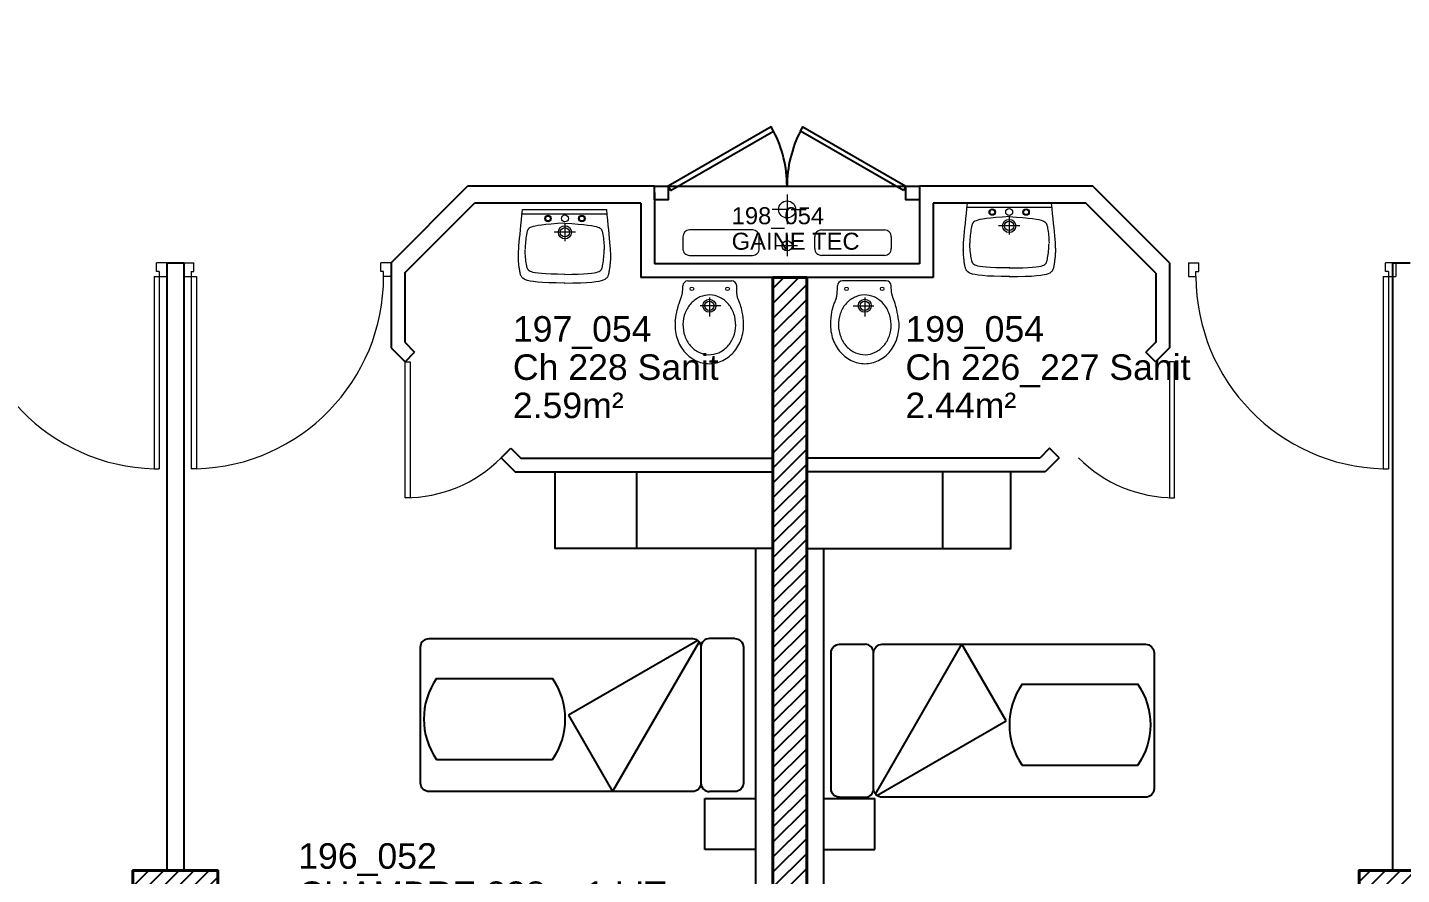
# Model space of a CAD drawing. Header units: millimetres. Extents: x -11 to 211, y -5 to 120.
# Drawn here: x 193.73 to 201.82, y 50.42 to 55.4 of the extents above; entities that cross this region are included whole.
import ezdxf

# ---------------------------------------------------------------- set-up
doc = ezdxf.new("R2010")
doc.units = ezdxf.units.MM
doc.header["$LTSCALE"] = 0.1
doc.header["$MEASUREMENT"] = 0
doc.linetypes.add('CONTINU', pattern=[0])
doc.layers.get('0').update_dxf_attribs({"linetype": 'CONTINUOUS'})
for name, color, linetype in [('400 Lits', 150, 'CONTINUOUS'), ('A_AGENC', 204, 'CONTINUOUS'), ('A_EQMP', 142, 'CONTINUOUS'), ('A_Etiqu_Gaine', 8, 'CONTINUOUS'), ('A_Etiqu_Gaine_ancien', 8, 'CONTINUOUS'), ('A_Etiqu_Gaine_code', 8, 'CONTINUOUS'), ('A_Etiqu_Local', 8, 'CONTINUOUS'), ('A_HACH_STRUC', 7, 'CONTINUOUS'), ('A_MUR_CLOIS', 7, 'CONTINU')]:
    doc.layers.add(name, color=color, linetype=linetype)
for name, color, linetype, lineweight in [('A_MURS_STRU', 7, 'CONTINU', 40), ('A_PORTE', 8, 'CONTINU', 0), ('A_SANI', 5, 'CONTINU', 0)]:
    doc.layers.add(name, color=color, linetype=linetype, lineweight=lineweight)
doc.styles.add('Attribut', font='arial.ttf')

# ---------------------------------------------------------------- blocks, each defined once
blk = doc.blocks.new('BROCA2-G923')
at = {"layer": '400 Lits', "linetype": 'Continuous'}
for p, q in [((53.516319, 6.324883), (53.666313, 6.324883)), ((53.727203, 5.443738), (54.235931, 6.324883)), ((54.495743, 5.874883), (54.235931, 6.324883)), ((53.716316, 5.474881), (53.716316, 6.274884)), ((53.735172, 5.435769), (54.495743, 5.874883)), ((53.516319, 5.424882), (53.666313, 5.424882))]:
    blk.add_line(p, q, dxfattribs=at)
for points in [[(53.516319, 5.424882, -0.414214), (53.466319, 5.474881), (53.466316, 6.274884, -0.414214), (53.516319, 6.324884)], [(53.666313, 5.424882, 0.414213), (53.716313, 5.474881), (53.716316, 6.274884, 0.414214), (53.666313, 6.324884)], [(53.766319, 5.424882, -0.414213), (53.716319, 5.474881), (53.716316, 6.274884, -0.414214), (53.766319, 6.324884)], [(53.766045, 6.324883), (55.316315, 6.324883, -0.414214), (55.366315, 6.274884), (55.366318, 5.474881, -0.414214), (55.316315, 5.424881), (53.766045, 5.424882)]]:
    blk.add_lwpolyline(points, format="xyb", dxfattribs=at)
blk = doc.blocks.new('BROCA2-G956')
at = {"layer": '400 Lits', "linetype": 'Continuous'}
for p, q in [((52.797596, 6.313996), (52.037025, 5.874883)), ((53.016449, 6.324883), (52.866455, 6.324883)), ((52.805565, 6.306027), (52.296837, 5.424882)), ((52.816452, 6.274884), (52.816452, 5.474881)), ((52.037025, 5.874883), (52.296837, 5.424882)), ((53.016449, 5.424882), (52.866455, 5.424882))]:
    blk.add_line(p, q, dxfattribs=at)
for points in [[(52.766724, 5.424882), (51.216454, 5.424882, -0.414214), (51.166454, 5.474881), (51.166451, 6.274884, -0.414214), (51.216454, 6.324884), (52.766724, 6.324883)], [(52.766449, 6.324883, -0.414214), (52.816449, 6.274884), (52.816452, 5.474881, -0.414214), (52.766449, 5.424881)], [(52.866455, 6.324883, 0.414213), (52.816455, 6.274884), (52.816452, 5.474881, 0.414214), (52.866455, 5.424881)], [(53.016449, 6.324883, -0.414214), (53.066449, 6.274884), (53.066452, 5.474881, -0.414214), (53.016449, 5.424881)]]:
    blk.add_lwpolyline(points, format="xyb", dxfattribs=at)
blk = doc.blocks.new('A_Etiqu_Local')
at = {"style": 'Attribut', "flags": 1}
for tag, p in [('CODE_HOPITAL', (-0.4463, 1.632)), ('CODE_SITE', (-0.4463, 1.407)), ('CODE_BATIMENT', (-0.4463, 1.182)), ('CODE_SECTEUR', (-0.4463, 0.957)), ('CODE_ETAGE', (-0.4463, 0.732)), ('NOM_NORMALISE', (-0.4463, -0.843)), ('SECTEUR_ACTIVITE', (-0.4463, -1.068)), ('SOUS_SECTEUR_ACTIVITE', (-0.4463, -1.293)), ('VOLUME', (-0.4463, -1.518)), ('SERVICE', (-0.4463, -1.743)), ('CODE_UG', (-0.4463, -1.968)), ('CODE_UA', (-0.4463, -2.193)), ('CODE_POLE', (-0.4463, -2.418)), ('OCCUPANT_EXTERNE', (-0.4463, -2.643)), ('DISPONIBILITE', (-0.4463, -2.868)), ('ACCES_HANDICAPES', (-0.4463, -3.093)), ('NATURE_SOL', (-0.4463, -3.318)), ('RISQUE_LABORATOIRE', (-0.4463, -3.543)), ('AMIANTE', (-0.4463, -3.768))]:
    blk.add_attdef(tag, p, '', height=0.15, dxfattribs=at)
at = {"layer": 'A_Etiqu_Local', "style": 'Attribut'}
for tag, p in [('CODE_PIECE', (-0.4463, 0.282)), ('NOM_USAGE', (-0.4463, 0.057)), ('SURFACE', (-0.4463, -0.168))]:
    blk.add_attdef(tag, p, '', height=0.15, dxfattribs=at)
blk = doc.blocks.new('A_Etiqu_Gaine')
at = {"style": 'Attribut', "flags": 1}
for tag, p in [('CODE_HOPITAL', (-0.4323, 0.8651)), ('CODE_SITE', (-0.4323, 0.7151)), ('CODE_BATIMENT', (-0.4323, 0.5651)), ('CODE_SECTEUR', (-0.4323, 0.4151)), ('CODE_ETAGE', (-0.4323, 0.2651)), ('NOM_NORMALISE', (-0.4323, -0.3349)), ('SECTEUR_ACTIVITE', (-0.4323, -0.4849)), ('SOUS_SECTEUR_ACTIVITE', (-0.4323, -0.6349)), ('SURFACE', (-0.4323, -0.7849)), ('CODE_UG', (-0.4323, -0.9349)), ('CODE_POLE', (-0.4323, -1.0849)), ('AMIANTE', (-0.4323, -1.2349))]:
    blk.add_attdef(tag, p, '', height=0.1, dxfattribs=at)
at = {"layer": 'A_Etiqu_Gaine', "style": 'Attribut'}
blk.add_attdef('NOM_USAGE', (-0.4323, -0.1849), '', height=0.1, dxfattribs=at)
at = {"layer": 'A_Etiqu_Gaine_ancien', "style": 'Attribut'}
blk.add_attdef('CODE_PIECE_ANCIEN', (-0.4323, 0.1151), '', height=0.1, dxfattribs=at)
at = {"layer": 'A_Etiqu_Gaine_code', "style": 'Attribut'}
blk.add_attdef('CODE_PIECE', (-0.4323, -0.0349), '', height=0.1, dxfattribs=at)
blk = doc.blocks.new('BROCA2-G215')
at = {"layer": '400 Lits', "linetype": 'Continuous'}
for p, q in [((24.019503, 2.063558), (24.701082, 2.063558)), ((24.019503, 1.586453), (24.701082, 1.586453))]:
    blk.add_line(p, q, dxfattribs=at)
for start, end in [(145.007771, 214.992539), (325.007913, 34.99193)]:
    blk.add_arc((24.360292, 1.825006), 0.415985, start, end, dxfattribs=at)

msp = doc.modelspace()

# ---------------------------------------------------------------- hatches: boundary and pattern name
at = {"layer": 'A_HACH_STRUC'}
h = msp.add_hatch(dxfattribs=at)
h.set_pattern_fill('ANSI31', color=8, scale=0.5, angle=359.76959, style=0)
h.paths.add_polyline_path([(201.5499, 63.0209), (201.5499, 63.5209), (202.0499, 63.5209), (202.0499, 63.0209)])
h.paths.add_polyline_path([(201.5499, 56.2709), (201.5499, 56.7709), (202.0499, 56.7709), (202.0499, 56.2709)])
h.paths.add_polyline_path([(174.7499, 59.696), (174.2499, 59.696), (174.2499, 60.196), (174.7499, 60.196)], flags=17)
h.paths.add_polyline_path([(181.4499, 52.546), (181.4499, 53.046), (181.9499, 53.046), (181.9499, 52.546)], flags=17)
h.paths.add_polyline_path([(174.7499, 52.546), (174.2499, 52.546), (174.2499, 53.046), (174.7499, 53.046)], flags=17)
h.paths.add_polyline_path([(201.7164, 49.9462), (201.9164, 49.9462), (202.0662, 49.9462), (202.0662, 50.4462), (201.5662, 50.4462), (201.5662, 49.9462)])
h.paths.add_polyline_path([(194.5, 49.9462), (194.7, 49.9462), (194.8499, 49.9462), (194.8499, 50.4462), (194.3499, 50.4462), (194.3499, 49.9462)])
h.paths.add_polyline_path([(194.5, 69.2462), (194.7, 69.2462), (194.8499, 69.2462), (194.8499, 68.7462), (194.3499, 68.7462), (194.3499, 69.2462)])
edge = h.paths.add_edge_path()
edge.add_line((181.6498, 66.5712), (181.7498, 66.5712))
edge.add_line((174.4498, 66.5712), (174.5498, 66.5712))
edge.add_line((181.825, 67.2962), (181.825, 67.0462))
edge.add_line((181.5754, 67.2962), (181.825, 67.2962))
edge.add_line((181.5754, 67.2962), (181.5754, 67.0462))
edge.add_line((181.4499, 67.0462), (181.5754, 67.0462))
edge.add_line((181.4499, 67.0462), (181.4499, 66.5712))
edge.add_line((181.4499, 66.5712), (181.6498, 66.5712))
edge.add_line((181.9499, 67.0462), (181.825, 67.0462))
edge.add_line((181.7498, 66.5712), (181.9499, 66.5712))
edge.add_line((181.9499, 66.5712), (181.9499, 67.0462))
edge.add_line((174.7499, 67.0462), (174.625, 67.0462))
edge.add_line((174.625, 67.2962), (174.625, 67.0462))
edge.add_line((174.5498, 66.5712), (174.7499, 66.5712))
edge.add_line((174.7499, 66.5712), (174.7499, 67.0462))
edge.add_line((174.3753, 67.2962), (174.3753, 67.0462))
edge.add_line((174.2499, 67.0462), (174.3753, 67.0462))
edge.add_line((174.2499, 67.0462), (174.2499, 66.5712))
edge.add_line((174.2499, 66.5712), (174.4498, 66.5712))
edge.add_line((174.3753, 67.2962), (174.625, 67.2962))
edge.add_line((181.6498, 46.1962), (181.9499, 46.1962))
edge.add_line((181.9499, 46.1962), (181.9499, 45.7212))
edge.add_line((181.4499, 45.7212), (181.4499, 46.1962))
edge.add_line((181.4499, 46.1962), (181.6498, 46.1962))
edge.add_line((181.9499, 45.7212), (181.825, 45.7212))
edge.add_line((181.825, 45.4712), (181.825, 45.7212))
edge.add_line((181.5754, 45.4712), (181.825, 45.4712))
edge.add_line((181.5754, 45.4712), (181.5754, 45.7212))
edge.add_line((181.4499, 45.7212), (181.5754, 45.7212))
edge.add_line((174.4498, 46.1962), (174.7499, 46.1962))
edge.add_line((174.7499, 46.1962), (174.7499, 45.7212))
edge.add_line((174.7499, 45.7212), (174.625, 45.7212))
edge.add_line((174.625, 45.4712), (174.625, 45.7212))
edge.add_line((174.2499, 45.7212), (174.2499, 46.1962))
edge.add_line((174.2499, 46.1962), (174.4498, 46.1962))
edge.add_line((174.3753, 45.4712), (174.3753, 45.7212))
edge.add_line((174.2499, 45.7212), (174.3753, 45.7212))
edge.add_line((174.3753, 45.4712), (174.625, 45.4712))
h = msp.add_hatch(dxfattribs=at)
h.set_pattern_fill('ANSI31', color=8, scale=0.5, angle=359.76959, style=0)
h.set_pattern_definition([(44.7696, (198.016245, 47.69638), (-0.0440161, 0.04437154), [])])
h.paths.add_polyline_path([(198.3162, 53.9339), (198.1162, 53.9339), (198.1162, 49.0214), (198.0162, 49.0214), (198.0162, 48.9464), (198.1162, 48.9464), (198.1162, 47.6964), (198.1913, 47.6964), (198.3163, 47.6964), (198.3411, 47.6964), (198.3411, 47.7964), (198.3162, 47.7964)])

# ---------------------------------------------------------------- linework, layer by layer
at = {"layer": 'A_AGENC', "color": 8, "linetype": 'Continuous'}
msp.add_line((197.4999, 54.4709), (198.8999, 54.4709), dxfattribs=at)
for points in [[(197.5149, 54.4449), (198.1212, 54.7949), (198.1062, 54.8209), (197.4999, 54.4709)], [(198.8849, 54.4449), (198.2787, 54.7949), (198.2937, 54.8209), (198.8999, 54.4709)]]:
    msp.add_lwpolyline(points, close=True, dxfattribs=at)
for centre, start, end in [((197.4875, 54.4693), 0.13189, 27.19967), ((198.9124, 54.4693), 152.80037, 179.86813)]:
    msp.add_arc(centre, 0.7125, start, end, dxfattribs=at)
at = {"layer": 'A_EQMP', "color": 8, "linetype": 'Continuous'}
for p, q in [((197.3162, 52.3409), (197.3162, 52.7909)), ((199.1162, 52.3409), (199.1162, 52.7909)), ((198.0163, 49.1014), (198.0163, 52.3409)), ((198.4162, 48.7764), (198.4162, 52.3409)), ((197.7163, 50.5711), (197.7163, 50.8711)), ((197.7163, 50.8711), (198.0164, 50.8711)), ((198.4162, 50.8711), (198.7163, 50.8711)), ((198.7162, 50.5711), (198.7162, 50.8711)), ((198.0163, 50.5711), (197.7163, 50.5711)), ((198.4162, 50.5711), (198.7162, 50.5711))]:
    msp.add_line(p, q, dxfattribs=at)
for points in [[(198.1162, 52.7909), (198.1162, 52.3409), (196.8357, 52.3409), (196.8357, 52.7909)], [(198.3162, 52.7909), (198.3162, 52.3409), (199.5162, 52.3409), (199.5162, 52.7909)]]:
    msp.add_lwpolyline(points, close=True, dxfattribs=at)
at = {"layer": 'A_MUR_CLOIS', "color": 8, "linetype": 'Continuous'}
for p, q in [((195.8696, 54.0209), (196.3196, 54.4709)), ((197.4199, 54.4709), (196.3196, 54.4709)), ((197.4199, 54.4334), (197.4199, 54.0139)), ((199.9999, 54.4709), (198.9799, 54.4709)), ((198.9799, 54.4709), (198.9799, 54.0139)), ((200.4499, 54.0209), (199.9999, 54.4709)), ((195.9496, 53.9595), (196.3611, 54.3709)), ((197.3399, 54.3709), (196.3611, 54.3709)), ((197.3399, 54.3709), (197.3399, 53.9339)), ((199.9585, 54.3709), (199.0599, 54.3709)), ((199.0599, 54.3709), (199.0599, 53.9339)), ((200.3699, 53.9595), (199.9585, 54.3709)), ((194.5499, 54.0209), (194.5499, 50.4462)), ((194.5499, 54.0209), (194.6499, 54.0209)), ((194.6499, 54.0209), (194.6499, 50.4462)), ((195.8697, 54.0209), (195.8697, 53.5209)), ((200.4499, 54.0209), (200.4499, 53.5209)), ((201.7661, 50.4462), (201.7661, 54.0209)), ((195.9497, 53.9595), (195.9497, 53.5541)), ((198.9799, 54.0139), (197.4199, 54.0139)), ((200.3699, 53.9595), (200.3699, 53.5541)), ((198.1162, 53.9339), (197.3399, 53.9339)), ((199.0599, 53.9339), (198.3162, 53.9339)), ((195.9497, 53.5541), (196.0084, 53.4953)), ((200.3699, 53.5541), (200.3112, 53.4953)), ((195.8697, 53.5209), (195.9518, 53.4388)), ((195.9518, 53.4388), (196.0084, 53.4953)), ((200.3678, 53.4388), (200.3112, 53.4953)), ((200.4499, 53.5209), (200.3678, 53.4388)), ((196.5175, 52.8731), (196.5741, 52.9297)), ((196.5741, 52.9297), (196.6328, 52.8709)), ((199.7455, 52.9297), (199.6868, 52.8709)), ((199.8021, 52.8731), (199.7455, 52.9297)), ((196.5175, 52.8731), (196.5997, 52.7909)), ((196.6328, 52.8709), (198.1162, 52.8709)), ((199.6868, 52.8709), (198.3162, 52.8709)), ((199.8021, 52.8731), (199.7199, 52.7909)), ((196.5997, 52.7909), (198.1162, 52.7909)), ((199.7199, 52.7909), (198.3162, 52.7909))]:
    msp.add_line(p, q, dxfattribs=at)
for points in [[(197.4999, 54.4709), (197.4999, 54.3909), (197.4199, 54.3909), (197.4199, 54.4709)], [(198.9799, 54.4709), (198.9799, 54.3909), (198.8999, 54.3909), (198.8999, 54.4709)]]:
    msp.add_lwpolyline(points, close=True, dxfattribs=at)
for points in [[(201.7661, 54.0209), (201.8664, 54.0209)], [(201.7663, 53.9209), (201.7661, 53.9209)]]:
    msp.add_lwpolyline(points, dxfattribs=at)
at = {"layer": 'A_MURS_STRU', "color": 8, "linetype": 'Continuous'}
for p, q in [((198.1162, 53.9339), (198.1162, 49.0214)), ((198.3162, 47.7964), (198.3162, 53.9339))]:
    msp.add_line(p, q, dxfattribs=at)
at = {"layer": 'A_MURS_STRU', "color": 8}
msp.add_line((198.3162, 53.9339), (198.1162, 53.9339), dxfattribs=at)
at = {"layer": 'A_MURS_STRU', "color": 8, "linetype": 'Continuous'}
for points in [[(194.5, 49.9462), (194.3499, 49.9462), (194.3499, 50.4462), (194.8499, 50.4462), (194.8499, 49.9462), (194.7, 49.9462)], [(201.7164, 49.9462), (201.5662, 49.9462), (201.5662, 50.4462), (202.0662, 50.4462), (202.0662, 49.9462), (201.9164, 49.9462)]]:
    msp.add_lwpolyline(points, dxfattribs=at)
at = {"layer": 'A_PORTE', "color": 8, "linetype": 'Continuous'}
for p, q in [((194.4898, 53.9687), (194.4898, 54.0209)), ((194.5496, 54.0209), (194.4898, 54.0209)), ((194.5496, 54.0209), (194.5496, 53.9409)), ((194.6499, 54.0209), (194.6499, 53.9409)), ((194.6499, 54.0209), (194.7098, 54.0209)), ((194.7098, 53.9687), (194.7098, 54.0209)), ((195.8098, 53.9687), (195.8098, 54.0209)), ((195.8696, 54.0209), (195.8098, 54.0209)), ((195.8696, 54.0209), (195.8696, 53.9409)), ((200.5629, 54.0209), (200.5629, 53.9409)), ((200.5629, 54.0209), (200.6227, 54.0209)), ((200.6227, 53.9687), (200.6227, 54.0209)), ((201.7227, 53.9687), (201.7227, 54.0209)), ((201.7826, 54.0209), (201.7227, 54.0209)), ((201.7826, 54.0209), (201.7826, 53.9409)), ((194.4758, 53.9409), (194.4758, 52.8093)), ((194.4758, 53.9409), (194.5496, 53.9409)), ((194.5058, 53.9687), (194.4898, 53.9687)), ((194.5058, 53.9687), (194.5058, 52.8093)), ((194.6499, 53.9409), (194.7238, 53.9409)), ((194.6938, 53.9687), (194.6938, 52.8093)), ((194.6938, 53.9687), (194.7098, 53.9687)), ((194.7238, 53.9409), (194.7238, 52.8093)), ((195.8258, 53.9687), (195.8098, 53.9687)), ((195.8258, 53.9409), (195.8258, 53.9687)), ((195.8696, 53.9409), (195.8258, 53.9409)), ((200.5629, 53.9409), (200.6067, 53.9409)), ((200.6067, 53.9409), (200.6067, 53.9687)), ((200.6067, 53.9687), (200.6227, 53.9687)), ((201.7087, 53.9409), (201.7087, 52.8093)), ((201.7087, 53.9409), (201.7826, 53.9409)), ((201.7387, 53.9687), (201.7227, 53.9687)), ((201.7387, 53.9687), (201.7387, 52.8093)), ((194.4758, 52.8093), (194.5058, 52.8093)), ((194.7238, 52.8093), (194.6938, 52.8093)), ((201.7087, 52.8093), (201.7387, 52.8093))]:
    msp.add_line(p, q, dxfattribs=at)
for points in [[(195.9818, 53.4388), (195.9818, 52.6388), (195.9518, 52.6388), (195.9518, 53.4388)], [(200.4507, 53.4388), (200.4507, 52.6388), (200.4807, 52.6388), (200.4807, 53.4388)]]:
    msp.add_lwpolyline(points, close=True, dxfattribs=at)
at = {"layer": 'A_PORTE', "color": 8}
for centre, start, end in [((194.5058, 53.9409), 180, 268.48138), ((194.6938, 53.9409), 271.51862, 360), ((201.7387, 53.9409), 180, 268.48138)]:
    msp.add_arc(centre, 1.132, start, end, dxfattribs=at)
at = {"layer": 'A_PORTE', "color": 8, "linetype": 'Continuous'}
for centre, start, end in [((195.9518, 53.4388), 270, 315.00002), ((200.4807, 53.4388), 224.99998, 270)]:
    msp.add_arc(centre, 0.8, start, end, dxfattribs=at)
at = {"layer": 'A_SANI', "color": 8, "linetype": 'Continuous'}
for p, q in [((198.2, 54.4226), (198.2, 54.2469)), ((199.7569, 54.3709), (199.2616, 54.3709)), ((199.7569, 54.346), (199.2616, 54.346)), ((196.6432, 54.3334), (197.1385, 54.3334)), ((196.6432, 54.3085), (197.1385, 54.3085)), ((198.2, 54.3347), (198.1122, 54.3347)), ((198.2251, 54.3347), (198.3129, 54.3347)), ((199.298, 54.2601), (199.296, 54.2583)), ((199.3002, 54.2618), (199.298, 54.2601)), ((199.3056, 54.2651), (199.3002, 54.2618)), ((199.3128, 54.2683), (199.3056, 54.2651)), ((199.3225, 54.2714), (199.3128, 54.2683)), ((199.3353, 54.2745), (199.3225, 54.2714)), ((199.3517, 54.2774), (199.3353, 54.2745)), ((199.3725, 54.2804), (199.3517, 54.2774)), ((199.3981, 54.2833), (199.3725, 54.2804)), ((199.4292, 54.2862), (199.3981, 54.2833)), ((199.4664, 54.2891), (199.4292, 54.2862)), ((199.5104, 54.2921), (199.4664, 54.2891)), ((199.507, 54.2921), (199.551, 54.2891)), ((199.5073, 54.2884), (199.5073, 54.1863)), ((199.551, 54.2891), (199.5882, 54.2862)), ((199.5882, 54.2862), (199.6193, 54.2833)), ((199.6193, 54.2833), (199.6449, 54.2804)), ((199.6449, 54.2804), (199.6657, 54.2774)), ((199.6657, 54.2774), (199.6821, 54.2745)), ((199.6821, 54.2745), (199.6949, 54.2714)), ((199.6949, 54.2714), (199.7046, 54.2683)), ((199.7046, 54.2683), (199.7118, 54.2651)), ((199.7118, 54.2651), (199.7172, 54.2618)), ((199.7172, 54.2618), (199.7194, 54.2601)), ((199.7194, 54.2601), (199.7214, 54.2583)), ((196.6665, 54.1856), (196.665, 54.1764)), ((196.668, 54.194), (196.6665, 54.1856)), ((196.6696, 54.2013), (196.668, 54.194)), ((196.6704, 54.2045), (196.6696, 54.2013)), ((196.6713, 54.2074), (196.6704, 54.2045)), ((196.6722, 54.2101), (196.6713, 54.2074)), ((196.6732, 54.2126), (196.6722, 54.2101)), ((196.6743, 54.2149), (196.6732, 54.2126)), ((196.6756, 54.217), (196.6743, 54.2149)), ((196.677, 54.219), (196.6756, 54.217)), ((196.6787, 54.2208), (196.677, 54.219)), ((196.6806, 54.2226), (196.6787, 54.2208)), ((196.6828, 54.2243), (196.6806, 54.2226)), ((196.6882, 54.2276), (196.6828, 54.2243)), ((196.6955, 54.2308), (196.6882, 54.2276)), ((196.7052, 54.2339), (196.6955, 54.2308)), ((196.718, 54.237), (196.7052, 54.2339)), ((196.7344, 54.2399), (196.718, 54.237)), ((196.7551, 54.2429), (196.7344, 54.2399)), ((196.7807, 54.2458), (196.7551, 54.2429)), ((196.8118, 54.2487), (196.7807, 54.2458)), ((196.8491, 54.2516), (196.8118, 54.2487)), ((196.956, 54.1999), (196.8296, 54.1999)), ((196.893, 54.2546), (196.8491, 54.2516)), ((196.8897, 54.2546), (196.9336, 54.2516)), ((196.8928, 54.2509), (196.8928, 54.1488)), ((196.9336, 54.2516), (196.9709, 54.2487)), ((196.9709, 54.2487), (197.002, 54.2458)), ((197.002, 54.2458), (197.0276, 54.2429)), ((197.0276, 54.2429), (197.0483, 54.2399)), ((197.0483, 54.2399), (197.0648, 54.237)), ((197.0648, 54.237), (197.0775, 54.2339)), ((197.0775, 54.2339), (197.0872, 54.2308)), ((197.0872, 54.2308), (197.0945, 54.2276)), ((197.0945, 54.2276), (197.0999, 54.2243)), ((197.0999, 54.2243), (197.1021, 54.2226)), ((197.1021, 54.2226), (197.104, 54.2208)), ((197.104, 54.2208), (197.1057, 54.219)), ((197.1057, 54.219), (197.1072, 54.217)), ((197.1072, 54.217), (197.1084, 54.2149)), ((197.1084, 54.2149), (197.1096, 54.2126)), ((197.1096, 54.2126), (197.1106, 54.2101)), ((197.1106, 54.2101), (197.1115, 54.2074)), ((197.1115, 54.2074), (197.1123, 54.2045)), ((197.1123, 54.2045), (197.1131, 54.2013)), ((197.1131, 54.2013), (197.1147, 54.194)), ((197.1147, 54.194), (197.1162, 54.1856)), ((197.1162, 54.1856), (197.1177, 54.1763)), ((197.9966, 54.2139), (197.6266, 54.2139)), ((198.2, 54.1824), (198.2, 54.0594)), ((198.4034, 54.2139), (198.7734, 54.2139)), ((199.2784, 54.1821), (199.2774, 54.1707)), ((199.2796, 54.1932), (199.2784, 54.1821)), ((199.2809, 54.2038), (199.2796, 54.1932)), ((199.2823, 54.2138), (199.2809, 54.2038)), ((199.2838, 54.2231), (199.2823, 54.2138)), ((199.2854, 54.2315), (199.2838, 54.2231)), ((199.287, 54.2388), (199.2854, 54.2315)), ((199.2878, 54.242), (199.287, 54.2388)), ((199.2886, 54.2449), (199.2878, 54.242)), ((199.2895, 54.2476), (199.2886, 54.2449)), ((199.2905, 54.2501), (199.2895, 54.2476)), ((199.2916, 54.2524), (199.2905, 54.2501)), ((199.2929, 54.2545), (199.2916, 54.2524)), ((199.2944, 54.2565), (199.2929, 54.2545)), ((199.296, 54.2583), (199.2944, 54.2565)), ((199.5705, 54.2374), (199.444, 54.2374)), ((199.7214, 54.2583), (199.723, 54.2565)), ((199.723, 54.2565), (199.7245, 54.2545)), ((199.7245, 54.2545), (199.7258, 54.2524)), ((199.7258, 54.2524), (199.7269, 54.2501)), ((199.7269, 54.2501), (199.7279, 54.2476)), ((199.7279, 54.2476), (199.7288, 54.2449)), ((199.7288, 54.2449), (199.7296, 54.242)), ((199.7296, 54.242), (199.7304, 54.2388)), ((199.7304, 54.2388), (199.732, 54.2315)), ((199.732, 54.2315), (199.7336, 54.2231)), ((199.7336, 54.2231), (199.7351, 54.2139)), ((199.7351, 54.2139), (199.7365, 54.2039)), ((199.7365, 54.2039), (199.7378, 54.1934)), ((199.7378, 54.1934), (199.7389, 54.1825)), ((199.7389, 54.1825), (199.7399, 54.1714)), ((196.6587, 54.1118), (196.6583, 54.101)), ((196.6593, 54.1228), (196.6587, 54.1118)), ((196.6601, 54.1339), (196.6593, 54.1228)), ((196.6611, 54.145), (196.6601, 54.1339)), ((196.6623, 54.1559), (196.6611, 54.145)), ((196.6636, 54.1664), (196.6623, 54.1559)), ((196.665, 54.1764), (196.6636, 54.1664)), ((197.1177, 54.1763), (197.1192, 54.1663)), ((197.1192, 54.1663), (197.1205, 54.1557)), ((197.1205, 54.1557), (197.1216, 54.1446)), ((197.1216, 54.1446), (197.1226, 54.1332)), ((197.1226, 54.1332), (197.1235, 54.1217)), ((197.1235, 54.1217), (197.1241, 54.1102)), ((197.1241, 54.1102), (197.1244, 54.0988)), ((197.1241, 54.0875), (197.1244, 54.0988)), ((197.5866, 54.1739), (197.5866, 54.1039)), ((198.0366, 54.1039), (198.0366, 54.1739)), ((198.2615, 54.1209), (198.1385, 54.1209)), ((198.3634, 54.1039), (198.3634, 54.1739)), ((198.8134, 54.1739), (198.8134, 54.1039)), ((199.276, 54.1477), (199.2756, 54.1363)), ((199.276, 54.125), (199.2756, 54.1363)), ((199.2766, 54.1592), (199.276, 54.1477)), ((199.2766, 54.1135), (199.276, 54.125)), ((199.2774, 54.1707), (199.2766, 54.1592)), ((199.2774, 54.1019), (199.2766, 54.1135)), ((199.2784, 54.0906), (199.2774, 54.1019)), ((199.7389, 54.0901), (199.7399, 54.1012)), ((199.7399, 54.1714), (199.7408, 54.1603)), ((199.7399, 54.1012), (199.7408, 54.1124)), ((199.7408, 54.1603), (199.7414, 54.1493)), ((199.7408, 54.1124), (199.7414, 54.1234)), ((199.7414, 54.1493), (199.7417, 54.1385)), ((199.7414, 54.1234), (199.7417, 54.1342)), ((196.6587, 54.0859), (196.6583, 54.0967)), ((196.6593, 54.0749), (196.6587, 54.0859)), ((196.6601, 54.0637), (196.6593, 54.0749)), ((196.6611, 54.0526), (196.6601, 54.0637)), ((196.6623, 54.0417), (196.6611, 54.0526)), ((196.6636, 54.0312), (196.6623, 54.0417)), ((196.665, 54.0213), (196.6636, 54.0312)), ((196.6665, 54.012), (196.665, 54.0213)), ((197.1162, 54.0121), (197.1177, 54.0213)), ((197.1177, 54.0213), (197.1192, 54.0314)), ((197.1192, 54.0314), (197.1205, 54.042)), ((197.1205, 54.042), (197.1216, 54.0531)), ((197.1216, 54.0531), (197.1226, 54.0644)), ((197.1226, 54.0644), (197.1235, 54.076)), ((197.1235, 54.076), (197.1241, 54.0875)), ((197.6266, 54.0639), (197.9966, 54.0639)), ((198.7734, 54.0639), (198.4034, 54.0639)), ((199.2796, 54.0795), (199.2784, 54.0906)), ((199.2809, 54.0689), (199.2796, 54.0795)), ((199.2823, 54.0588), (199.2809, 54.0689)), ((199.2838, 54.0496), (199.2823, 54.0588)), ((199.2854, 54.0412), (199.2838, 54.0496)), ((199.287, 54.0339), (199.2854, 54.0412)), ((199.2878, 54.0307), (199.287, 54.0339)), ((199.2886, 54.0277), (199.2878, 54.0307)), ((199.2895, 54.025), (199.2886, 54.0277)), ((199.2905, 54.0225), (199.2895, 54.025)), ((199.2916, 54.0203), (199.2905, 54.0225)), ((199.2929, 54.0181), (199.2916, 54.0203)), ((199.2944, 54.0162), (199.2929, 54.0181)), ((199.723, 54.0162), (199.7245, 54.0181)), ((199.7245, 54.0181), (199.7258, 54.0203)), ((199.7258, 54.0203), (199.7269, 54.0225)), ((199.7269, 54.0225), (199.7279, 54.025)), ((199.7279, 54.025), (199.7288, 54.0277)), ((199.7288, 54.0277), (199.7296, 54.0307)), ((199.7296, 54.0307), (199.7304, 54.0339)), ((199.7304, 54.0339), (199.732, 54.0412)), ((199.732, 54.0412), (199.7336, 54.0495)), ((199.7336, 54.0495), (199.7351, 54.0588)), ((199.7351, 54.0588), (199.7365, 54.0687)), ((199.7365, 54.0687), (199.7378, 54.0792)), ((199.7378, 54.0792), (199.7389, 54.0901)), ((196.668, 54.0037), (196.6665, 54.012)), ((196.6696, 53.9964), (196.668, 54.0037)), ((196.6704, 53.9932), (196.6696, 53.9964)), ((196.6713, 53.9902), (196.6704, 53.9932)), ((196.6722, 53.9875), (196.6713, 53.9902)), ((196.6732, 53.985), (196.6722, 53.9875)), ((196.6743, 53.9828), (196.6732, 53.985)), ((196.6756, 53.9806), (196.6743, 53.9828)), ((196.677, 53.9787), (196.6756, 53.9806)), ((196.6787, 53.9768), (196.677, 53.9787)), ((196.6806, 53.975), (196.6787, 53.9768)), ((196.6828, 53.9733), (196.6806, 53.975)), ((196.6882, 53.97), (196.6828, 53.9733)), ((196.6955, 53.9669), (196.6882, 53.97)), ((196.7052, 53.964), (196.6955, 53.9669)), ((196.718, 53.9613), (196.7052, 53.964)), ((196.7344, 53.9589), (196.718, 53.9613)), ((196.7551, 53.9568), (196.7344, 53.9589)), ((196.7807, 53.9551), (196.7551, 53.9568)), ((196.8118, 53.9538), (196.7807, 53.9551)), ((196.8491, 53.9529), (196.8118, 53.9538)), ((196.893, 53.9526), (196.8491, 53.9529)), ((196.8897, 53.9526), (196.9336, 53.9529)), ((196.9336, 53.9529), (196.9709, 53.9538)), ((196.9709, 53.9538), (197.002, 53.9551)), ((197.002, 53.9551), (197.0276, 53.9568)), ((197.0276, 53.9568), (197.0483, 53.9589)), ((197.0483, 53.9589), (197.0648, 53.9613)), ((197.0648, 53.9613), (197.0775, 53.964)), ((197.0775, 53.964), (197.0872, 53.9669)), ((197.0872, 53.9669), (197.0945, 53.97)), ((197.0945, 53.97), (197.0999, 53.9733)), ((197.0999, 53.9733), (197.1021, 53.975)), ((197.1021, 53.975), (197.104, 53.9768)), ((197.104, 53.9768), (197.1057, 53.9787)), ((197.1057, 53.9787), (197.1072, 53.9806)), ((197.1072, 53.9806), (197.1084, 53.9828)), ((197.1084, 53.9828), (197.1096, 53.985)), ((197.1096, 53.985), (197.1106, 53.9875)), ((197.1106, 53.9875), (197.1115, 53.9902)), ((197.1115, 53.9902), (197.1123, 53.9932)), ((197.1123, 53.9932), (197.1131, 53.9964)), ((197.1131, 53.9964), (197.1147, 54.0037)), ((197.1147, 54.0037), (197.1162, 54.0121)), ((199.296, 54.0143), (199.2944, 54.0162)), ((199.298, 54.0125), (199.296, 54.0143)), ((199.3002, 54.0108), (199.298, 54.0125)), ((199.3056, 54.0075), (199.3002, 54.0108)), ((199.3128, 54.0044), (199.3056, 54.0075)), ((199.3225, 54.0015), (199.3128, 54.0044)), ((199.3353, 53.9988), (199.3225, 54.0015)), ((199.3517, 53.9964), (199.3353, 53.9988)), ((199.3725, 53.9943), (199.3517, 53.9964)), ((199.3981, 53.9926), (199.3725, 53.9943)), ((199.4292, 53.9913), (199.3981, 53.9926)), ((199.4664, 53.9904), (199.4292, 53.9913)), ((199.5104, 53.9901), (199.4664, 53.9904)), ((199.507, 53.9901), (199.551, 53.9904)), ((199.551, 53.9904), (199.5882, 53.9913)), ((199.5882, 53.9913), (199.6193, 53.9926)), ((199.6193, 53.9926), (199.6449, 53.9943)), ((199.6449, 53.9943), (199.6657, 53.9964)), ((199.6657, 53.9964), (199.6821, 53.9988)), ((199.6821, 53.9988), (199.6949, 54.0015)), ((199.6949, 54.0015), (199.7046, 54.0044)), ((199.7046, 54.0044), (199.7118, 54.0075)), ((199.7118, 54.0075), (199.7172, 54.0108)), ((199.7172, 54.0108), (199.7194, 54.0125)), ((199.7194, 54.0125), (199.7214, 54.0143)), ((199.7214, 54.0143), (199.723, 54.0162)), ((197.5864, 53.8819), (197.5865, 53.885)), ((197.6165, 53.9139), (197.8737, 53.9139)), ((197.9038, 53.8819), (197.9037, 53.885)), ((198.4962, 53.8819), (198.4964, 53.885)), ((198.7835, 53.9139), (198.5263, 53.9139)), ((198.8136, 53.8819), (198.8135, 53.885)), ((197.7427, 53.8169), (197.7427, 53.7046)), ((198.6574, 53.8169), (198.6574, 53.7046)), ((197.811, 53.7681), (197.689, 53.7681)), ((198.589, 53.7681), (198.7111, 53.7681))]:
    msp.add_line(p, q, dxfattribs=at)
for points in [[(199.5112, 53.9392), (199.4598, 53.94), (199.4162, 53.9412), (199.3798, 53.943), (199.3498, 53.9452), (199.3255, 53.9479), (199.3062, 53.951), (199.2911, 53.9545), (199.2796, 53.9583), (199.2709, 53.9625), (199.2643, 53.967), (199.2643, 53.967), (199.2615, 53.9694), (199.2591, 53.9719), (199.257, 53.9746), (199.2551, 53.9774), (199.2534, 53.9805), (199.2519, 53.9839), (199.2505, 53.9875), (199.2493, 53.9916), (199.2482, 53.996), (199.2471, 54.0009), (199.2471, 54.0009), (199.2461, 54.0062), (199.2451, 54.0119), (199.2441, 54.0179), (199.2432, 54.0242), (199.2424, 54.0307), (199.2416, 54.0372), (199.2408, 54.0438), (199.2401, 54.0503), (199.2395, 54.0567), (199.2389, 54.0629), (199.2389, 54.0629), (199.2385, 54.0688), (199.2381, 54.0745), (199.2378, 54.0801), (199.2376, 54.0857), (199.2375, 54.0914), (199.2374, 54.0972), (199.2375, 54.1032), (199.2377, 54.1096), (199.238, 54.1164), (199.2383, 54.1237), (199.2383, 54.1237), (199.2394, 54.1401), (199.2409, 54.1586), (199.2427, 54.1793), (199.2448, 54.202), (199.2471, 54.2264), (199.2497, 54.2525), (199.2525, 54.2802), (199.2554, 54.3092), (199.2585, 54.3395), (199.2616, 54.3709)], [(199.5073, 53.9392), (199.5587, 53.94), (199.6022, 53.9412), (199.6387, 53.943), (199.6687, 53.9452), (199.693, 53.9479), (199.7123, 53.951), (199.7273, 53.9545), (199.7389, 53.9583), (199.7476, 53.9625), (199.7542, 53.967), (199.7542, 53.967), (199.7569, 53.9694), (199.7593, 53.9719), (199.7615, 53.9746), (199.7634, 53.9774), (199.7651, 53.9805), (199.7666, 53.9839), (199.7679, 53.9875), (199.7691, 53.9916), (199.7702, 53.996), (199.7713, 54.0009), (199.7713, 54.0009), (199.7723, 54.0062), (199.7733, 54.0119), (199.7743, 54.0179), (199.7752, 54.0242), (199.7761, 54.0307), (199.7769, 54.0372), (199.7777, 54.0438), (199.7783, 54.0503), (199.779, 54.0567), (199.7795, 54.0629), (199.7795, 54.0629), (199.78, 54.0688), (199.7804, 54.0745), (199.7807, 54.0801), (199.7809, 54.0857), (199.781, 54.0914), (199.781, 54.0972), (199.7809, 54.1032), (199.7808, 54.1096), (199.7805, 54.1164), (199.7801, 54.1237), (199.7801, 54.1237), (199.7791, 54.1401), (199.7776, 54.1586), (199.7758, 54.1793), (199.7737, 54.202), (199.7713, 54.2264), (199.7687, 54.2525), (199.7659, 54.2802), (199.763, 54.3092), (199.76, 54.3395), (199.7569, 54.3709)], [(196.8928, 53.9017), (196.8414, 53.9025), (196.7978, 53.9037), (196.7614, 53.9055), (196.7314, 53.9077), (196.7071, 53.9104), (196.6878, 53.9135), (196.6727, 53.917), (196.6612, 53.9208), (196.6525, 53.925), (196.6459, 53.9295), (196.6459, 53.9295), (196.6431, 53.9319), (196.6407, 53.9344), (196.6386, 53.9371), (196.6367, 53.9399), (196.635, 53.943), (196.6335, 53.9464), (196.6322, 53.95), (196.6309, 53.9541), (196.6298, 53.9585), (196.6287, 53.9634), (196.6287, 53.9634), (196.6277, 53.9687), (196.6267, 53.9744), (196.6258, 53.9804), (196.6248, 53.9867), (196.624, 53.9932), (196.6232, 53.9997), (196.6224, 54.0063), (196.6217, 54.0128), (196.6211, 54.0192), (196.6205, 54.0254), (196.6205, 54.0254), (196.6201, 54.0313), (196.6197, 54.037), (196.6194, 54.0426), (196.6192, 54.0482), (196.6191, 54.0539), (196.619, 54.0597), (196.6191, 54.0657), (196.6193, 54.0721), (196.6196, 54.0789), (196.6199, 54.0862), (196.6199, 54.0862), (196.621, 54.1026), (196.6225, 54.1211), (196.6243, 54.1418), (196.6264, 54.1645), (196.6287, 54.1889), (196.6313, 54.215), (196.6341, 54.2427), (196.637, 54.2717), (196.6401, 54.302), (196.6432, 54.3334)], [(196.8889, 53.9017), (196.9403, 53.9025), (196.9838, 53.9037), (197.0203, 53.9055), (197.0503, 53.9077), (197.0746, 53.9104), (197.0939, 53.9135), (197.1089, 53.917), (197.1205, 53.9208), (197.1292, 53.925), (197.1358, 53.9295), (197.1358, 53.9295), (197.1385, 53.9319), (197.141, 53.9344), (197.1431, 53.9371), (197.145, 53.9399), (197.1467, 53.943), (197.1482, 53.9464), (197.1495, 53.95), (197.1507, 53.9541), (197.1519, 53.9585), (197.1529, 53.9634), (197.1529, 53.9634), (197.154, 53.9687), (197.155, 53.9744), (197.1559, 53.9804), (197.1568, 53.9867), (197.1577, 53.9932), (197.1585, 53.9997), (197.1593, 54.0063), (197.1599, 54.0128), (197.1606, 54.0192), (197.1611, 54.0254), (197.1611, 54.0254), (197.1616, 54.0313), (197.162, 54.037), (197.1623, 54.0426), (197.1625, 54.0482), (197.1626, 54.0539), (197.1626, 54.0597), (197.1625, 54.0657), (197.1624, 54.0721), (197.1621, 54.0789), (197.1617, 54.0862), (197.1617, 54.0862), (197.1607, 54.1026), (197.1592, 54.1211), (197.1574, 54.1418), (197.1553, 54.1645), (197.1529, 54.1889), (197.1503, 54.215), (197.1475, 54.2427), (197.1446, 54.2717), (197.1416, 54.302), (197.1385, 54.3334)], [(197.5425, 53.6778), (197.5454, 53.6971), (197.5483, 53.7143), (197.5512, 53.7295), (197.554, 53.7428), (197.5567, 53.7545), (197.5594, 53.7646), (197.5619, 53.7734), (197.5643, 53.781), (197.5665, 53.7876), (197.5685, 53.7933), (197.5685, 53.7933), (197.5695, 53.7959), (197.5704, 53.7984), (197.5713, 53.8007), (197.5721, 53.803), (197.5729, 53.8051), (197.5737, 53.8072), (197.5744, 53.8092), (197.5752, 53.8113), (197.5759, 53.8133), (197.5767, 53.8154), (197.5767, 53.8154), (197.5774, 53.8175), (197.5781, 53.8197), (197.5788, 53.8219), (197.5795, 53.8242), (197.5802, 53.8265), (197.5809, 53.8287), (197.5815, 53.831), (197.5821, 53.8333), (197.5827, 53.8356), (197.5832, 53.8378), (197.5832, 53.8378), (197.5841, 53.8423), (197.5848, 53.8466), (197.5853, 53.8509), (197.5857, 53.8551), (197.586, 53.8594), (197.5862, 53.8637), (197.5863, 53.8681), (197.5864, 53.8725), (197.5864, 53.8771), (197.5864, 53.8819)], [(197.9429, 53.6778), (197.9412, 53.6971), (197.9391, 53.7143), (197.9366, 53.7295), (197.934, 53.7428), (197.9311, 53.7545), (197.9282, 53.7646), (197.9253, 53.7734), (197.9225, 53.781), (197.9198, 53.7876), (197.9174, 53.7933), (197.9174, 53.7933), (197.9163, 53.7959), (197.9153, 53.7984), (197.9143, 53.8007), (197.9134, 53.803), (197.9126, 53.8051), (197.9118, 53.8072), (197.9111, 53.8092), (197.9105, 53.8113), (197.9099, 53.8133), (197.9093, 53.8154), (197.9093, 53.8154), (197.9088, 53.8175), (197.9083, 53.8197), (197.9078, 53.8219), (197.9074, 53.8242), (197.907, 53.8265), (197.9066, 53.8287), (197.9063, 53.831), (197.906, 53.8333), (197.9057, 53.8356), (197.9054, 53.8378), (197.9054, 53.8378), (197.905, 53.8423), (197.9046, 53.8466), (197.9044, 53.8509), (197.9042, 53.8551), (197.904, 53.8594), (197.9039, 53.8637), (197.9039, 53.8681), (197.9038, 53.8725), (197.9038, 53.8771), (197.9038, 53.8819)], [(198.4572, 53.6778), (198.4589, 53.6971), (198.461, 53.7143), (198.4634, 53.7295), (198.4661, 53.7428), (198.4689, 53.7545), (198.4718, 53.7646), (198.4748, 53.7734), (198.4776, 53.781), (198.4803, 53.7876), (198.4827, 53.7933), (198.4827, 53.7933), (198.4838, 53.7959), (198.4848, 53.7984), (198.4858, 53.8007), (198.4866, 53.803), (198.4875, 53.8051), (198.4882, 53.8072), (198.4889, 53.8092), (198.4896, 53.8113), (198.4902, 53.8133), (198.4908, 53.8154), (198.4908, 53.8154), (198.4913, 53.8175), (198.4918, 53.8197), (198.4922, 53.8219), (198.4927, 53.8242), (198.4931, 53.8265), (198.4934, 53.8287), (198.4938, 53.831), (198.4941, 53.8333), (198.4944, 53.8356), (198.4946, 53.8378), (198.4946, 53.8378), (198.4951, 53.8423), (198.4954, 53.8466), (198.4957, 53.8509), (198.4959, 53.8551), (198.496, 53.8594), (198.4961, 53.8637), (198.4962, 53.8681), (198.4962, 53.8725), (198.4962, 53.8771), (198.4962, 53.8819)], [(198.8576, 53.6778), (198.8547, 53.6971), (198.8517, 53.7143), (198.8489, 53.7295), (198.8461, 53.7428), (198.8433, 53.7545), (198.8407, 53.7646), (198.8382, 53.7734), (198.8358, 53.781), (198.8336, 53.7876), (198.8315, 53.7933), (198.8315, 53.7933), (198.8306, 53.7959), (198.8297, 53.7984), (198.8288, 53.8007), (198.828, 53.803), (198.8272, 53.8051), (198.8264, 53.8072), (198.8256, 53.8092), (198.8249, 53.8113), (198.8241, 53.8133), (198.8234, 53.8154), (198.8234, 53.8154), (198.8227, 53.8175), (198.8219, 53.8197), (198.8212, 53.8219), (198.8205, 53.8242), (198.8198, 53.8265), (198.8192, 53.8287), (198.8185, 53.831), (198.818, 53.8333), (198.8174, 53.8356), (198.8169, 53.8378), (198.8169, 53.8378), (198.816, 53.8423), (198.8153, 53.8466), (198.8147, 53.8509), (198.8143, 53.8551), (198.814, 53.8594), (198.8138, 53.8637), (198.8137, 53.8681), (198.8137, 53.8725), (198.8136, 53.8771), (198.8136, 53.8819)]]:
    msp.add_lwpolyline(points, dxfattribs=at)
for points in [[(197.7977, 53.4919, 0.102556), (197.8499, 53.5293, 0.093461), (197.8844, 53.5846, 0.177131), (197.8873, 53.7211, 0.093461), (197.855, 53.7778, 0.102556), (197.8045, 53.8173, 0.222932), (197.6876, 53.8198, 0.102556), (197.6355, 53.7824, 0.093461), (197.6009, 53.727, 0.177284), (197.5981, 53.5905, 0.093461), (197.6303, 53.5338, 0.102556), (197.6809, 53.4943, 0.222781), (197.7977, 53.4918)], [(198.5956, 53.8173, 0.102556), (198.545, 53.7778, 0.093461), (198.5128, 53.7211, 0.177185), (198.5156, 53.5846, 0.093461), (198.5502, 53.5293, 0.102556), (198.6023, 53.4919, 0.222941), (198.7192, 53.4943)], [(198.7192, 53.4943, 0.102556), (198.7697, 53.5338, 0.093461), (198.802, 53.5905, 0.177032), (198.7991, 53.727, 0.093461), (198.7646, 53.7824, 0.102556), (198.7124, 53.8198, 0.22283), (198.5956, 53.8173)], [(197.5418, 53.6771, 0.092772), (197.5511, 53.582, 0.098236), (197.5927, 53.5019, 0.108258), (197.6616, 53.4462, 0.11669), (197.7416, 53.4273, 0.116228), (197.8218, 53.4462, 0.107322), (197.8912, 53.5019, 0.097518), (197.9336, 53.5822, 0.092603), (197.9438, 53.6771, 0.094447)], [(198.4563, 53.6771, 0.092603), (198.4665, 53.5822, 0.097518), (198.5088, 53.5019, 0.107322), (198.5782, 53.4462, 0.116228), (198.6584, 53.4273, 0.11669), (198.7385, 53.4462, 0.108258), (198.8073, 53.5019, 0.098236), (198.8489, 53.582, 0.092772), (198.8583, 53.6771, 0.094013)]]:
    msp.add_lwpolyline(points, format="xyb", dxfattribs=at)
for centre, radius in [((198.2, 54.3347), 0.05), ((196.7933, 54.2814), 0.0189), ((196.7933, 54.2814), 0.0144), ((196.8928, 54.2814), 0.0204), ((196.9923, 54.2814), 0.0189), ((196.9923, 54.2814), 0.0144), ((199.4078, 54.3189), 0.0189), ((199.4078, 54.3189), 0.0144), ((199.5073, 54.2374), 0.0387), ((199.5073, 54.2374), 0.0274), ((199.5073, 54.3189), 0.0204), ((199.6068, 54.3189), 0.0189), ((199.6068, 54.3189), 0.0144), ((196.8928, 54.1999), 0.0387), ((196.8928, 54.1999), 0.0274), ((198.2, 54.1209), 0.03), ((197.6401, 53.8678), 0.0105), ((197.8501, 53.8678), 0.0105), ((198.55, 53.8678), 0.0105), ((198.7599, 53.8678), 0.0105), ((197.7427, 53.7681), 0.0383), ((197.7427, 53.7681), 0.0276), ((198.6574, 53.7681), 0.0383), ((198.6574, 53.7681), 0.0276)]:
    msp.add_circle(centre, radius, dxfattribs=at)
for centre, radius, start, end in [((197.6266, 54.1739), 0.04, 90.00006, 179.99994), ((197.9966, 54.1739), 0.04, 0.00067, 90.00076), ((198.4034, 54.1739), 0.04, 89.99924, 179.99933), ((198.7734, 54.1739), 0.04, 359.99996, 90.00004), ((197.6266, 54.1039), 0.04, 180.00067, 270.00076), ((197.9966, 54.1039), 0.04, 270.00067, 0.00076), ((198.4034, 54.1039), 0.04, 179.99924, 269.99933), ((198.7734, 54.1039), 0.04, 269.99924, 359.99933), ((197.6165, 53.8839), 0.03, 90, 177.81647), ((197.8737, 53.8839), 0.03, 2.18352, 90), ((198.5263, 53.8839), 0.03, 90, 177.81647), ((198.7835, 53.8839), 0.03, 2.18352, 90)]:
    msp.add_arc(centre, radius, start, end, dxfattribs=at)

# ---------------------------------------------------------------- block references
at = {"layer": 'A_EQMP', "color": 8}
for name, p in [('BROCA2-G956', (144.8768, 45.486)), ('BROCA2-G923', (144.9933, 45.4524)), ('BROCA2-G215', (172.1182, 49.5125)), ('BROCA2-G215', (175.564, 49.4789))]:
    msp.add_blockref(name, p, dxfattribs=at)
at = {"layer": 'A_Etiqu_Gaine', "color": 8}
msp.add_blockref('A_Etiqu_Gaine', (198.3065, 54.2824), dxfattribs=at).add_auto_attribs({'CODE_PIECE': '198_054', 'NOM_USAGE': 'GAINE TEC'})
at = {"layer": 'A_Etiqu_Local', "color": 8}
ref = msp.add_blockref('A_Etiqu_Local', (197.033, 53.275), dxfattribs=at)
ref.add_attrib('CODE_PIECE', '197_054', (196.5866, 53.557), dxfattribs={"height": 0.15, "style": 'Attribut'})
ref.add_attrib('NOM_USAGE', 'Ch 228 Sanit', (196.5866, 53.332), dxfattribs={"height": 0.15, "style": 'Attribut'})
ref.add_attrib('SURFACE', '2.59m²', (196.5866, 53.107), dxfattribs={"height": 0.15, "style": 'Attribut'})
ref = msp.add_blockref('A_Etiqu_Local', (199.3431, 53.275), dxfattribs=at)
ref.add_attrib('CODE_PIECE', '199_054', (198.8968, 53.557), dxfattribs={"height": 0.15, "style": 'Attribut'})
ref.add_attrib('NOM_USAGE', 'Ch 226_227 Sanit', (198.8968, 53.332), dxfattribs={"height": 0.15, "style": 'Attribut'})
ref.add_attrib('SURFACE', '2.44m²', (198.8968, 53.107), dxfattribs={"height": 0.15, "style": 'Attribut'})
ref = msp.add_blockref('A_Etiqu_Local', (195.7696, 50.1753), dxfattribs=at)
ref.add_attrib('CODE_PIECE', '196_052', (195.3233, 50.4572), dxfattribs={"height": 0.15, "style": 'Attribut'})
ref.add_attrib('NOM_USAGE', 'CHAMBRE 228 _ 1 LIT', (195.3233, 50.2322), dxfattribs={"height": 0.15, "style": 'Attribut'})
ref.add_attrib('SURFACE', '14.32m²', (195.3233, 50.0072), dxfattribs={"height": 0.15, "style": 'Attribut'})

doc.saveas('drawing.dxf')
